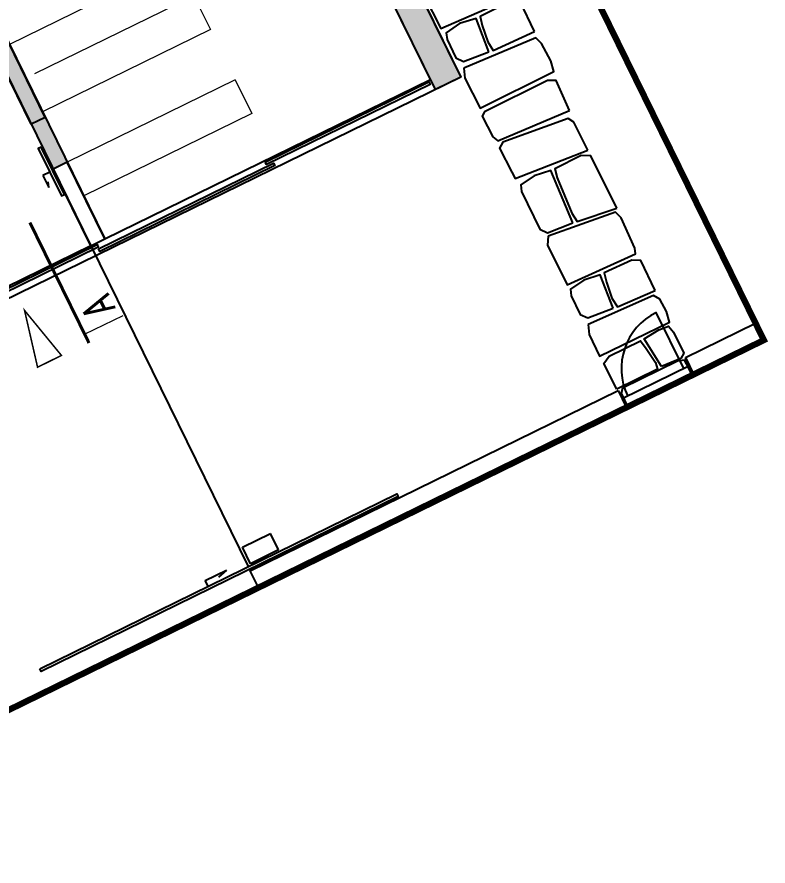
# Model space of a CAD drawing. Header units: millimetres. Extents: x 1754 to 2064, y 960 to 1845.
# Drawn here: x 1915.01 to 1927.02, y 1755.46 to 1769.05 of the extents above; entities that cross this region are included whole.
import ezdxf

# ---------------------------------------------------------------- set-up
doc = ezdxf.new("R2010")
doc.units = ezdxf.units.MM
doc.linetypes.add('DASHDOT', pattern=[1, 0.5, -0.25, 0, -0.25])
doc.linetypes.add('DIVIDE', pattern=[1.25, 0.5, -0.25, 0, -0.25, 0, -0.25])
for name, color, linetype in [('A_katastralni mapa', 7, 'Continuous'), ('dveře', 3, 'Continuous'), ('pohled', 4, 'Continuous'), ('SCHODY', 3, 'Continuous'), ('srafa fasada', 253, 'Continuous'), ('SRAFY', 3, 'Continuous'), ('SRAFY-TERÉN', 252, 'Continuous'), ('ZARIZOVAKY', 251, 'Continuous'), ('ZDIVO', 1, 'Continuous')]:
    doc.layers.add(name, color=color, linetype=linetype)
doc.layers.add('FLOATING-WINDOWS', color=2, linetype='Continuous', plot=False)
doc.styles.add('ROMANS', font='romans.shx', dxfattribs={"width": 0.7})

msp = doc.modelspace()

# ---------------------------------------------------------------- hatches: boundary and pattern name
at = {"layer": 'SRAFY'}
h = msp.add_hatch(color=256, dxfattribs=at)
h.paths.add_polyline_path([(1914.736, 1772.765), (1907.173, 1769.058), (1906.446, 1770.323), (1906.056, 1770.099), (1907.85, 1766.977), (1908.24, 1767.201), (1907.348, 1768.754), (1913.147, 1771.597), (1913.521, 1770.833), (1913.611, 1770.877), (1913.237, 1771.641), (1914.89, 1772.451)])
h.paths.add_polyline_path([(1914.23, 1769.956), (1916.916, 1771.272), (1916.828, 1771.452), (1916.738, 1771.408), (1916.782, 1771.318), (1914.051, 1769.979), (1914.007, 1770.069), (1913.918, 1770.025), (1913.962, 1769.935), (1915.238, 1767.331), (1915.463, 1767.442)])
h.paths.add_polyline_path([(1908.489, 1766.768), (1908.099, 1766.544), (1910.485, 1762.391), (1910.89, 1762.589)])
h.paths.add_polyline_path([(1915.463, 1767.442), (1915.238, 1767.331), (1915.59, 1766.613), (1915.815, 1766.723)])
h.paths.add_polyline_path([(1919.754, 1772.886), (1919.35, 1772.688), (1921.625, 1768.048), (1921.702, 1767.889), (1922.107, 1768.087)])

# ---------------------------------------------------------------- linework, layer by layer
at = {"layer": 'A_katastralni mapa'}
msp.add_line((1907.999, 1802.546), (1926.955, 1763.877), dxfattribs=at)
at = {"layer": 'dveře'}
for p, q in [((1915.538, 1766.564), (1915.426, 1766.51)), ((1915.426, 1766.51), (1915.52, 1766.319)), ((1915.52, 1766.319), (1915.511, 1766.408))]:
    msp.add_line(p, q, dxfattribs=at)
for points in [[(1918.982, 1766.727), (1921.598, 1768.01), (1921.618, 1767.97), (1919.001, 1766.687)], [(1915.396, 1766.966), (1915.352, 1766.944), (1915.724, 1766.185), (1915.769, 1766.206)], [(1916.315, 1765.338), (1919.112, 1766.709), (1919.132, 1766.669), (1916.334, 1765.297)], [(1913.541, 1764.057), (1916.291, 1765.405), (1916.311, 1765.365), (1913.561, 1764.017)]]:
    msp.add_lwpolyline(points, close=True, dxfattribs=at)
at = {"layer": 'FLOATING-WINDOWS'}
for points in [[(1902.749, 1775.854), (1915.286, 1782), (1922.107, 1768.087), (1910.485, 1762.391)], [(1916.058, 1773.023), (1916.916, 1771.272), (1914.23, 1769.956), (1916.417, 1765.495), (1921.625, 1768.048), (1918.58, 1774.26)], [(1907.348, 1768.754), (1913.147, 1771.597), (1913.918, 1770.025), (1913.962, 1769.935), (1916.192, 1765.385), (1910.802, 1762.743)]]:
    msp.add_lwpolyline(points, close=True, dxfattribs=at)
at = {"layer": 'pohled', "const_width": 0.1}
msp.add_lwpolyline([(1907.999, 1802.546), (1900.537, 1799.68), (1879.355, 1789.905), (1883.399, 1787.56), (1888.663, 1784.714), (1898.986, 1774.55), (1909.918, 1755.525), (1926.955, 1763.877)], close=True, dxfattribs=at)
at = {"layer": 'SCHODY', "linetype": 'DIVIDE', "lineweight": 0, "ltscale": 0.25}
for q in [(1921.702, 1767.889), (1910.89, 1762.589)]:
    msp.add_line((1916.495, 1765.336), q, dxfattribs=at)
at = {"layer": 'srafa fasada', "color": 253, "linetype": 'Continuous', "lineweight": 0}
msp.add_line((1916.093, 1763.972), (1916.707, 1764.273), dxfattribs=at)
at = {"layer": 'srafa fasada', "color": 253, "linetype": 'DASHDOT', "lineweight": 0, "ltscale": 0.3, "const_width": 0.05, "flags": 128}
msp.add_lwpolyline([(1915.217, 1765.759), (1916.162, 1763.831)], dxfattribs=at)
at = {"layer": 'SRAFY'}
for p, q in [((1925.676, 1763.42), (1925.235, 1764.317)), ((1925.765, 1763.464), (1924.688, 1762.935))]:
    msp.add_line(p, q, dxfattribs=at)
msp.add_arc((1925.676, 1763.42), 1, 116.115, 206.115, dxfattribs=at)
at = {"layer": 'SRAFY-TERÉN'}
for p, q in [((1916.192, 1765.385), (1918.708, 1760.252)), ((1918.617, 1760.563), (1919.066, 1760.783)), ((1919.195, 1760.519), (1919.066, 1760.783)), ((1918.747, 1760.298), (1918.617, 1760.563)), ((1919.195, 1760.519), (1918.747, 1760.298)), ((1918.023, 1760.029), (1918.361, 1760.195)), ((1918.361, 1760.195), (1918.234, 1760.084)), ((1918.73, 1760.207), (1918.742, 1760.185)), ((1918.067, 1759.938), (1918.023, 1760.029))]:
    msp.add_line(p, q, dxfattribs=at)
for points in [[(1921.473, 1769.553), (1921.518, 1769.405), (1921.788, 1768.864), (1922.976, 1769.388), (1922.969, 1769.475), (1922.752, 1769.962), (1922.66, 1770.052), (1921.473, 1769.553)], [(1923.289, 1768.818), (1923.059, 1769.295), (1922.914, 1769.303), (1922.416, 1769.055), (1922.453, 1768.911), (1922.539, 1768.652), (1922.627, 1768.514), (1923.289, 1768.818)], [(1922.557, 1768.492), (1922.352, 1769.025), (1922.089, 1768.942), (1921.873, 1768.796), (1921.888, 1768.69), (1922.029, 1768.393), (1922.15, 1768.337), (1922.557, 1768.492)], [(1922.159, 1768.231), (1922.174, 1768.068), (1922.417, 1767.588), (1923.595, 1768.173), (1923.548, 1768.347), (1923.401, 1768.622), (1923.309, 1768.712), (1922.159, 1768.231)], [(1923.845, 1767.554), (1923.634, 1768.03), (1923.493, 1768.033), (1922.488, 1767.532), (1922.453, 1767.459), (1922.621, 1767.128), (1922.701, 1767.067), (1923.845, 1767.554)], [(1924.142, 1766.919), (1923.918, 1767.366), (1923.827, 1767.425), (1922.78, 1767.043), (1922.729, 1766.951), (1922.924, 1766.567), (1922.977, 1766.462), (1924.142, 1766.919)], [(1924.603, 1765.986), (1924.188, 1766.827), (1924.035, 1766.831), (1923.61, 1766.619), (1923.648, 1766.475), (1923.882, 1765.911), (1923.971, 1765.773), (1924.603, 1765.986)], [(1923.9, 1765.751), (1923.547, 1766.589), (1923.283, 1766.506), (1923.067, 1766.36), (1923.082, 1766.254), (1923.372, 1765.652), (1923.493, 1765.596), (1923.9, 1765.751)], [(1923.506, 1765.54), (1923.496, 1765.394), (1923.811, 1764.761), (1924.9, 1765.259), (1924.893, 1765.346), (1924.676, 1765.833), (1924.584, 1765.923), (1923.506, 1765.54)], [(1925.219, 1764.672), (1924.989, 1765.149), (1924.844, 1765.157), (1924.403, 1764.951), (1924.441, 1764.806), (1924.526, 1764.548), (1924.615, 1764.409), (1925.219, 1764.672)], [(1924.544, 1764.388), (1924.34, 1764.921), (1924.077, 1764.837), (1923.861, 1764.692), (1923.876, 1764.585), (1924.016, 1764.288), (1924.138, 1764.232), (1924.544, 1764.388)], [(1924.147, 1764.126), (1924.162, 1763.964), (1924.329, 1763.621), (1925.444, 1764.163), (1925.396, 1764.337), (1925.291, 1764.534), (1925.188, 1764.592), (1924.147, 1764.126)], [(1925.317, 1763.452), (1925.043, 1763.895), (1925.274, 1764.039), (1925.429, 1764.102), (1925.509, 1764.004), (1925.678, 1763.669), (1925.626, 1763.584), (1925.317, 1763.452)], [(1924.602, 1763.092), (1924.398, 1763.502), (1924.48, 1763.621), (1924.981, 1763.864), (1925.072, 1763.745), (1925.224, 1763.519), (1925.257, 1763.41), (1924.602, 1763.092)], [(1924.693, 1763.108), (1924.673, 1763.025), (1924.778, 1762.806), (1925.804, 1763.319), (1925.758, 1763.427), (1925.685, 1763.558), (1925.574, 1763.541), (1924.693, 1763.108)], [(1924.693, 1763.108), (1924.673, 1763.025), (1924.778, 1762.806), (1925.804, 1763.319), (1925.758, 1763.427), (1925.685, 1763.558), (1925.574, 1763.541), (1924.693, 1763.108)]]:
    msp.add_lwpolyline(points, dxfattribs=at)
msp.add_lwpolyline([(1915.374, 1758.618), (1921.086, 1761.418), (1921.108, 1761.373), (1915.396, 1758.573)], close=True, dxfattribs=at)
at = {"layer": 'ZARIZOVAKY', "linetype": 'Continuous', "lineweight": 0}
for p, q in [((1917.576, 1769.926), (1914.89, 1768.609)), ((1917.576, 1769.926), (1918.105, 1768.848)), ((1917.84, 1769.387), (1915.289, 1768.136)), ((1918.105, 1768.848), (1915.419, 1767.531)), ((1918.501, 1768.04), (1915.815, 1766.723)), ((1918.501, 1768.04), (1918.765, 1767.501)), ((1918.765, 1767.501), (1916.079, 1766.184))]:
    msp.add_line(p, q, dxfattribs=at)
at = {"layer": 'ZDIVO'}
for p, q in [((1919.754, 1772.886), (1922.107, 1768.087)), ((1921.702, 1767.889), (1919.35, 1772.688)), ((1915.238, 1767.331), (1913.962, 1769.935)), ((1915.463, 1767.442), (1914.23, 1769.956)), ((1922.107, 1768.087), (1921.702, 1767.889)), ((1915.463, 1767.442), (1915.238, 1767.331)), ((1915.815, 1766.723), (1915.59, 1766.613)), ((1916.417, 1765.495), (1915.815, 1766.723)), ((1916.192, 1765.385), (1915.59, 1766.613)), ((1916.192, 1765.385), (1916.417, 1765.495)), ((1925.7, 1763.596), (1926.823, 1764.146)), ((1925.7, 1763.596), (1926.823, 1764.146)), ((1926.823, 1764.146), (1926.953, 1763.881)), ((1926.823, 1764.146), (1926.953, 1763.881)), ((1926.953, 1763.881), (1925.83, 1763.331)), ((1926.953, 1763.881), (1925.83, 1763.331)), ((1925.7, 1763.596), (1925.83, 1763.331)), ((1925.83, 1763.331), (1925.7, 1763.596)), ((1925.7, 1763.596), (1925.83, 1763.331)), ((1925.83, 1763.331), (1925.7, 1763.596)), ((1918.742, 1760.185), (1924.623, 1763.068)), ((1918.742, 1760.185), (1924.623, 1763.068)), ((1924.623, 1763.068), (1924.753, 1762.803)), ((1924.623, 1763.068), (1924.753, 1762.803)), ((1924.753, 1762.803), (1918.871, 1759.92)), ((1924.753, 1762.803), (1918.871, 1759.92)), ((1918.874, 1759.915), (1918.742, 1760.185)), ((1918.874, 1759.915), (1918.742, 1760.185))]:
    msp.add_line(p, q, dxfattribs=at)
at = {"layer": 'ZDIVO', "const_width": 0.025}
msp.add_lwpolyline([(1915.132, 1764.351), (1915.34, 1763.443), (1915.722, 1763.631), (1915.132, 1764.351)], dxfattribs=at)

# ---------------------------------------------------------------- texts
at = {"layer": 'srafa fasada', "color": 253, "linetype": 'Continuous', "lineweight": 0, "insert": (1916.138, 1764.174), "char_height": 0.5, "width": 4, "attachment_point": 1, "rotation": 116.115, "style": 'ROMANS'}
msp.add_mtext('A', dxfattribs=at)

doc.saveas('drawing.dxf')
